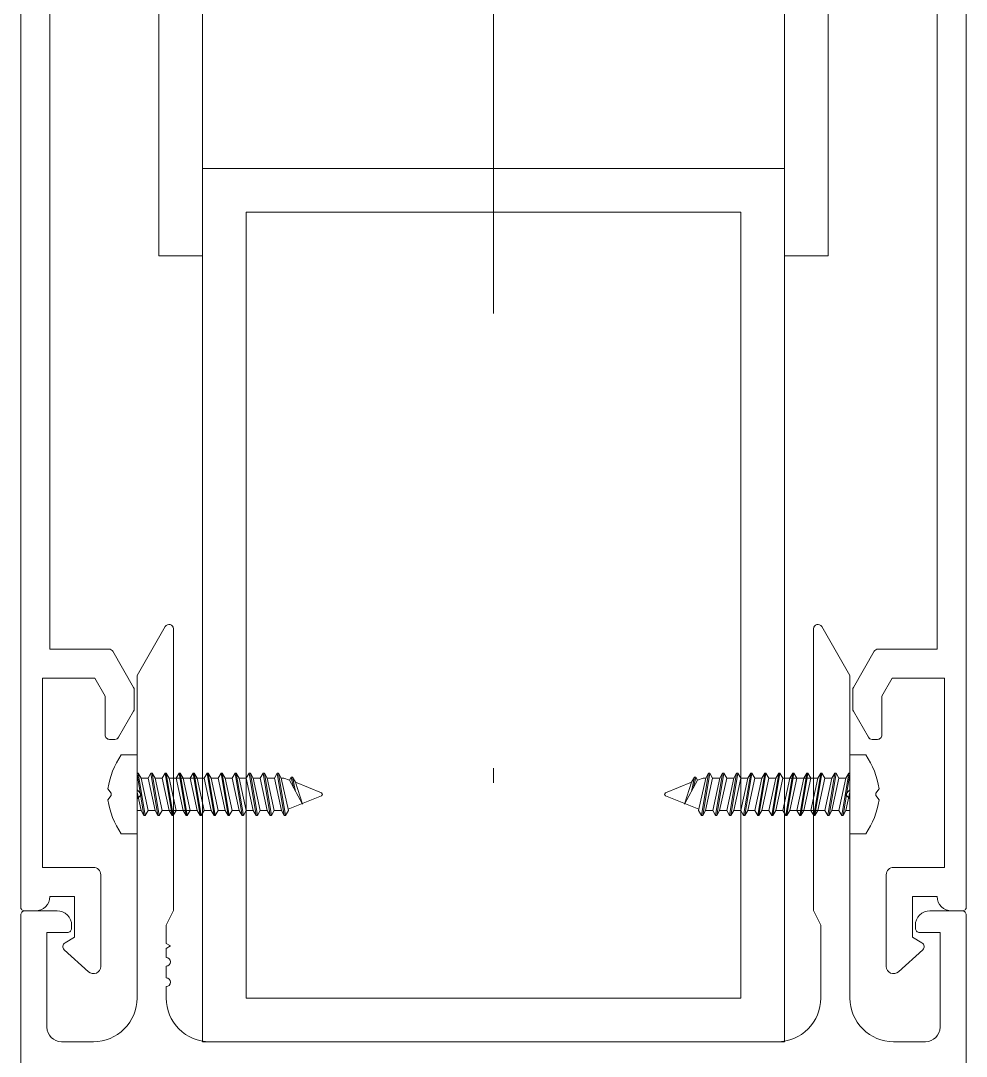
# Model space of a CAD drawing. Extents: x -1299 to 23780, y -3010 to 8106.
# Drawn here: x 15209.25 to 15215.75, y 328.49 to 335.61 of the extents above; entities that cross this region are included whole.
import ezdxf

# ---------------------------------------------------------------- set-up
doc = ezdxf.new("R2010")
doc.units = 0
doc.header["$LTSCALE"] = 25
doc.header["$MEASUREMENT"] = 0
doc.linetypes.add('DASHDOT2', pattern=[0.5, 0.25, -0.125, 0, -0.125])
doc.layers.get('0').update_dxf_attribs({"color": 9, "lineweight": 9})
doc.layers.add('10', color=9, linetype='Continuous', lineweight=9)
doc.layers.add('24', color=9, linetype='DASHDOT2', lineweight=9)

# ---------------------------------------------------------------- blocks, each defined once
blk = doc.blocks.new('*U456')
at = {"layer": '10'}
for p, q in [((-2.3, -11.0048), (-2, -11.0048)), ((2, -11.0048), (2.3, -11.0048)), ((-2.559, -14.4346), (-2.45, -14.4346)), ((-2.45, -14.9758), (-2.45, -14.4346)), ((2.559, -14.4346), (2.45, -14.4346)), ((2.45, -14.9758), (2.45, -14.4346)), ((-2.443, -14.5587), (-2.45, -14.5587)), ((-2.4028, -14.8517), (-2.45, -14.5648)), ((-2.443, -14.5587), (-2.3948, -14.8517)), ((-2.423, -14.5933), (-2.443, -14.5587)), ((-2.3546, -14.5587), (-2.3746, -14.5933)), ((-2.3466, -14.5587), (-2.3546, -14.5587)), ((-2.3063, -14.8517), (-2.3546, -14.5587)), ((-2.3266, -14.5933), (-2.3466, -14.5587)), ((-2.3466, -14.5587), (-2.2983, -14.8517)), ((-2.2581, -14.5587), (-2.2781, -14.5933)), ((-2.2501, -14.5587), (-2.2581, -14.5587)), ((-2.2099, -14.8517), (-2.2581, -14.5587)), ((-2.2301, -14.5933), (-2.2501, -14.5587)), ((-2.2501, -14.5587), (-2.2019, -14.8517)), ((-2.1617, -14.5587), (-2.1817, -14.5933)), ((-2.1537, -14.5587), (-2.1617, -14.5587)), ((-2.1134, -14.8517), (-2.1617, -14.5587)), ((-2.1337, -14.5933), (-2.1537, -14.5587)), ((-2.1537, -14.5587), (-2.1054, -14.8517)), ((-2.0652, -14.5587), (-2.0852, -14.5933)), ((-2.0572, -14.5587), (-2.0652, -14.5587)), ((-2.017, -14.8517), (-2.0652, -14.5587)), ((-2.0372, -14.5933), (-2.0572, -14.5587)), ((-2.0572, -14.5587), (-2.009, -14.8517)), ((-1.9688, -14.5587), (-1.9888, -14.5933)), ((-1.9688, -14.5587), (-1.9608, -14.5587)), ((-1.9205, -14.8517), (-1.9688, -14.5587)), ((-1.9408, -14.5933), (-1.9608, -14.5587)), ((-1.9608, -14.5587), (-1.9125, -14.8517)), ((-1.8723, -14.5587), (-1.8923, -14.5933)), ((-1.8241, -14.8517), (-1.8723, -14.5587)), ((-1.8643, -14.5587), (-1.8723, -14.5587)), ((-1.8643, -14.5587), (-1.8161, -14.8517)), ((-1.8443, -14.5933), (-1.8643, -14.5587)), ((-1.7759, -14.5587), (-1.7959, -14.5933)), ((-1.7759, -14.5587), (-1.7679, -14.5587)), ((-1.7276, -14.8517), (-1.7759, -14.5587)), ((-1.7479, -14.5933), (-1.7679, -14.5587)), ((-1.7679, -14.5587), (-1.7196, -14.8517)), ((-1.6794, -14.5587), (-1.6994, -14.5933)), ((-1.6312, -14.8517), (-1.6794, -14.5587)), ((-1.6794, -14.5587), (-1.6714, -14.5587)), ((-1.6714, -14.5587), (-1.6232, -14.8517)), ((-1.6514, -14.5933), (-1.6714, -14.5587)), ((-1.583, -14.5587), (-1.603, -14.5933)), ((-1.5347, -14.8517), (-1.583, -14.5587)), ((-1.583, -14.5587), (-1.575, -14.5587)), ((-1.575, -14.5587), (-1.5267, -14.8517)), ((-1.555, -14.5933), (-1.575, -14.5587)), ((-1.4865, -14.5587), (-1.5065, -14.5933)), ((-1.4383, -14.8517), (-1.4865, -14.5587)), ((-1.4785, -14.5587), (-1.4865, -14.5587)), ((-1.4785, -14.5587), (-1.4303, -14.8517)), ((-1.4585, -14.5933), (-1.4785, -14.5587)), ((-1.3901, -14.5862), (-1.402, -14.6069)), ((-1.3741, -14.6593), (-1.3901, -14.5862)), ((-1.3821, -14.5862), (-1.3901, -14.5862)), ((-1.3621, -14.6209), (-1.3821, -14.5862)), ((-1.3821, -14.5862), (-1.3606, -14.6848)), ((1.3821, -14.5862), (1.3606, -14.6848)), ((1.3621, -14.6209), (1.3821, -14.5862)), ((1.3741, -14.6593), (1.3901, -14.5862)), ((1.3821, -14.5862), (1.3901, -14.5862)), ((1.3901, -14.5862), (1.402, -14.6069)), ((1.4785, -14.5587), (1.4303, -14.8517)), ((1.4383, -14.8517), (1.4865, -14.5587)), ((1.4585, -14.5933), (1.4785, -14.5587)), ((1.4785, -14.5587), (1.4865, -14.5587)), ((1.4865, -14.5587), (1.5065, -14.5933)), ((1.575, -14.5587), (1.5267, -14.8517)), ((1.5347, -14.8517), (1.583, -14.5587)), ((1.555, -14.5933), (1.575, -14.5587)), ((1.583, -14.5587), (1.575, -14.5587)), ((1.583, -14.5587), (1.603, -14.5933)), ((1.6714, -14.5587), (1.6232, -14.8517)), ((1.6312, -14.8517), (1.6794, -14.5587)), ((1.6514, -14.5933), (1.6714, -14.5587)), ((1.6794, -14.5587), (1.6714, -14.5587)), ((1.6794, -14.5587), (1.6994, -14.5933)), ((1.7679, -14.5587), (1.7196, -14.8517)), ((1.7276, -14.8517), (1.7759, -14.5587)), ((1.7479, -14.5933), (1.7679, -14.5587)), ((1.7759, -14.5587), (1.7679, -14.5587)), ((1.7759, -14.5587), (1.7959, -14.5933)), ((1.8643, -14.5587), (1.8161, -14.8517)), ((1.8241, -14.8517), (1.8723, -14.5587)), ((1.8443, -14.5933), (1.8643, -14.5587)), ((1.8643, -14.5587), (1.8723, -14.5587)), ((1.8723, -14.5587), (1.8923, -14.5933)), ((1.9608, -14.5587), (1.9125, -14.8517)), ((1.9205, -14.8517), (1.9688, -14.5587)), ((1.9408, -14.5933), (1.9608, -14.5587)), ((1.9688, -14.5587), (1.9608, -14.5587)), ((1.9688, -14.5587), (1.9888, -14.5933)), ((2.0572, -14.5587), (2.009, -14.8517)), ((2.017, -14.8517), (2.0652, -14.5587)), ((2.0372, -14.5933), (2.0572, -14.5587)), ((2.0572, -14.5587), (2.0652, -14.5587)), ((2.0652, -14.5587), (2.0852, -14.5933)), ((2.1537, -14.5587), (2.1054, -14.8517)), ((2.1134, -14.8517), (2.1617, -14.5587)), ((2.1337, -14.5933), (2.1537, -14.5587)), ((2.1537, -14.5587), (2.1617, -14.5587)), ((2.1617, -14.5587), (2.1817, -14.5933)), ((2.2501, -14.5587), (2.2019, -14.8517)), ((2.2099, -14.8517), (2.2581, -14.5587)), ((2.2301, -14.5933), (2.2501, -14.5587)), ((2.2501, -14.5587), (2.2581, -14.5587)), ((2.2581, -14.5587), (2.2781, -14.5933)), ((2.3466, -14.5587), (2.2983, -14.8517)), ((2.3063, -14.8517), (2.3546, -14.5587)), ((2.3266, -14.5933), (2.3466, -14.5587)), ((2.3466, -14.5587), (2.3546, -14.5587)), ((2.3546, -14.5587), (2.3746, -14.5933)), ((2.443, -14.5587), (2.3948, -14.8517)), ((2.4028, -14.8517), (2.45, -14.5648)), ((2.423, -14.5933), (2.443, -14.5587)), ((2.443, -14.5587), (2.45, -14.5587)), ((-2.3746, -14.5933), (-2.423, -14.5933)), ((-2.3748, -14.8171), (-2.423, -14.5933)), ((-2.3746, -14.5933), (-2.3263, -14.8171)), ((-2.2781, -14.5933), (-2.3266, -14.5933)), ((-2.2783, -14.8171), (-2.3266, -14.5933)), ((-2.2781, -14.5933), (-2.2299, -14.8171)), ((-2.1819, -14.8171), (-2.2301, -14.5933)), ((-2.1817, -14.5933), (-2.2301, -14.5933)), ((-2.1817, -14.5933), (-2.1334, -14.8171)), ((-2.1772, -14.5933), (-1.9888, -14.5933)), ((-2.0854, -14.8171), (-2.1337, -14.5933)), ((-2.0852, -14.5933), (-2.1337, -14.5933)), ((-2.0852, -14.5933), (-2.037, -14.8171)), ((-1.989, -14.8171), (-2.0372, -14.5933)), ((-1.9888, -14.5933), (-1.9405, -14.8171)), ((-1.8923, -14.5933), (-1.9408, -14.5933)), ((-1.8925, -14.8171), (-1.9408, -14.5933)), ((-1.8923, -14.5933), (-1.8441, -14.8171)), ((-1.7961, -14.8171), (-1.8443, -14.5933)), ((-1.7959, -14.5933), (-1.8443, -14.5933)), ((-1.7959, -14.5933), (-1.7476, -14.8171)), ((-1.7479, -14.5933), (-1.6994, -14.5933)), ((-1.6996, -14.8171), (-1.7479, -14.5933)), ((-1.6994, -14.5933), (-1.6512, -14.8171)), ((-1.6032, -14.8171), (-1.6514, -14.5933)), ((-1.603, -14.5933), (-1.6514, -14.5933)), ((-1.603, -14.5933), (-1.5547, -14.8171)), ((-1.5067, -14.8171), (-1.555, -14.5933)), ((-1.5065, -14.5933), (-1.555, -14.5933)), ((-1.4103, -14.8171), (-1.4585, -14.5933)), ((-1.4409, -14.5933), (-1.4585, -14.5933)), ((-1.402, -14.6069), (-1.4409, -14.5933)), ((-1.402, -14.6069), (-1.3138, -14.7727)), ((-1.3138, -14.7727), (-1.3621, -14.6209)), ((-1.1821, -14.6951), (-1.3621, -14.6209)), ((1.1821, -14.6951), (1.3621, -14.6209)), ((1.402, -14.6069), (1.3138, -14.7727)), ((1.3138, -14.7727), (1.3621, -14.6209)), ((1.402, -14.6069), (1.4409, -14.5933)), ((1.4103, -14.8171), (1.4585, -14.5933)), ((1.4409, -14.5933), (1.4585, -14.5933)), ((1.5065, -14.5933), (1.555, -14.5933)), ((1.5067, -14.8171), (1.555, -14.5933)), ((1.603, -14.5933), (1.5547, -14.8171)), ((1.603, -14.5933), (1.6514, -14.5933)), ((1.6032, -14.8171), (1.6514, -14.5933)), ((1.6994, -14.5933), (1.6512, -14.8171)), ((1.7479, -14.5933), (1.6994, -14.5933)), ((1.6996, -14.8171), (1.7479, -14.5933)), ((1.7959, -14.5933), (1.7476, -14.8171)), ((1.7959, -14.5933), (1.8443, -14.5933)), ((1.7961, -14.8171), (1.8443, -14.5933)), ((1.8923, -14.5933), (1.8441, -14.8171)), ((1.8923, -14.5933), (1.9408, -14.5933)), ((1.8925, -14.8171), (1.9408, -14.5933)), ((1.9888, -14.5933), (1.9405, -14.8171)), ((2.1772, -14.5933), (1.9888, -14.5933)), ((1.989, -14.8171), (2.0372, -14.5933)), ((2.0852, -14.5933), (2.037, -14.8171)), ((2.0852, -14.5933), (2.1337, -14.5933)), ((2.0854, -14.8171), (2.1337, -14.5933)), ((2.1817, -14.5933), (2.1334, -14.8171)), ((2.1817, -14.5933), (2.2301, -14.5933)), ((2.1819, -14.8171), (2.2301, -14.5933)), ((2.2781, -14.5933), (2.2299, -14.8171)), ((2.2781, -14.5933), (2.3266, -14.5933)), ((2.2783, -14.8171), (2.3266, -14.5933)), ((2.3746, -14.5933), (2.3263, -14.8171)), ((2.3746, -14.5933), (2.423, -14.5933)), ((2.3748, -14.8171), (2.423, -14.5933)), ((-2.45, -14.6908), (-2.4228, -14.8171)), ((-1.4124, -14.8071), (-1.1821, -14.7153)), ((-1.3606, -14.6848), (-1.3741, -14.6593)), ((-1.175, -14.7052), (-1.1821, -14.6951)), ((-1.1821, -14.7153), (-1.175, -14.7052)), ((1.175, -14.7052), (1.1821, -14.6951)), ((1.1821, -14.7153), (1.175, -14.7052)), ((1.4124, -14.8071), (1.1821, -14.7153)), ((1.3606, -14.6848), (1.3741, -14.6593)), ((2.45, -14.6908), (2.4228, -14.8171)), ((-2.4228, -14.8171), (-2.45, -14.8171)), ((-2.4228, -14.8171), (-2.4028, -14.8517)), ((-2.4228, -14.8171), (-2.4028, -14.8517)), ((-2.4028, -14.8517), (-2.3948, -14.8517)), ((-2.3948, -14.8517), (-2.3748, -14.8171)), ((-2.3263, -14.8171), (-2.3748, -14.8171)), ((-2.3263, -14.8171), (-2.3063, -14.8517)), ((-2.3263, -14.8171), (-2.3063, -14.8517)), ((-2.3063, -14.8517), (-2.2983, -14.8517)), ((-2.2983, -14.8517), (-2.2783, -14.8171)), ((-2.2783, -14.8171), (-2.2299, -14.8171)), ((-2.2299, -14.8171), (-2.2099, -14.8517)), ((-2.2299, -14.8171), (-2.2099, -14.8517)), ((-2.037, -14.8171), (-2.2254, -14.8171)), ((-2.2099, -14.8517), (-2.2019, -14.8517)), ((-2.2019, -14.8517), (-2.1819, -14.8171)), ((-2.1819, -14.8171), (-2.1334, -14.8171)), ((-2.1819, -14.8171), (-2.1334, -14.8171)), ((-2.1334, -14.8171), (-2.1134, -14.8517)), ((-2.1334, -14.8171), (-2.1134, -14.8517)), ((-2.1134, -14.8517), (-2.1054, -14.8517)), ((-2.1054, -14.8517), (-2.0854, -14.8171)), ((-2.0854, -14.8171), (-2.037, -14.8171)), ((-2.0854, -14.8171), (-2.037, -14.8171)), ((-2.037, -14.8171), (-2.017, -14.8517)), ((-2.037, -14.8171), (-2.017, -14.8517)), ((-2.017, -14.8517), (-2.009, -14.8517)), ((-2.009, -14.8517), (-1.989, -14.8171)), ((-1.989, -14.8171), (-1.9405, -14.8171)), ((-1.989, -14.8171), (-1.9405, -14.8171)), ((-1.9405, -14.8171), (-1.9205, -14.8517)), ((-1.9405, -14.8171), (-1.9205, -14.8517)), ((-1.9205, -14.8517), (-1.9125, -14.8517)), ((-1.9125, -14.8517), (-1.8925, -14.8171)), ((-1.8925, -14.8171), (-1.8441, -14.8171)), ((-1.8441, -14.8171), (-1.8241, -14.8517)), ((-1.8441, -14.8171), (-1.8241, -14.8517)), ((-1.8241, -14.8517), (-1.8161, -14.8517)), ((-1.8161, -14.8517), (-1.7961, -14.8171)), ((-1.7476, -14.8171), (-1.7961, -14.8171)), ((-1.7476, -14.8171), (-1.7276, -14.8517)), ((-1.7476, -14.8171), (-1.7276, -14.8517)), ((-1.7276, -14.8517), (-1.7196, -14.8517)), ((-1.7196, -14.8517), (-1.6996, -14.8171)), ((-1.6996, -14.8171), (-1.6512, -14.8171)), ((-1.6512, -14.8171), (-1.6312, -14.8517)), ((-1.6512, -14.8171), (-1.6312, -14.8517)), ((-1.6312, -14.8517), (-1.6232, -14.8517)), ((-1.6232, -14.8517), (-1.6032, -14.8171)), ((-1.6032, -14.8171), (-1.5547, -14.8171)), ((-1.5547, -14.8171), (-1.5347, -14.8517)), ((-1.5547, -14.8171), (-1.5347, -14.8517)), ((-1.5347, -14.8517), (-1.5267, -14.8517)), ((-1.5267, -14.8517), (-1.5067, -14.8171)), ((-1.5067, -14.8171), (-1.4583, -14.8171)), ((-1.4583, -14.8171), (-1.4383, -14.8517)), ((-1.4383, -14.8517), (-1.4303, -14.8517)), ((-1.4303, -14.8517), (-1.4103, -14.8171)), ((-1.4103, -14.8171), (-1.4124, -14.8071)), ((1.4103, -14.8171), (1.4124, -14.8071)), ((1.4303, -14.8517), (1.4103, -14.8171)), ((1.4383, -14.8517), (1.4303, -14.8517)), ((1.4583, -14.8171), (1.4383, -14.8517)), ((1.5067, -14.8171), (1.4583, -14.8171)), ((1.5267, -14.8517), (1.5067, -14.8171)), ((1.5347, -14.8517), (1.5267, -14.8517)), ((1.5547, -14.8171), (1.5347, -14.8517)), ((1.5547, -14.8171), (1.5347, -14.8517)), ((1.6032, -14.8171), (1.5547, -14.8171)), ((1.6232, -14.8517), (1.6032, -14.8171)), ((1.6312, -14.8517), (1.6232, -14.8517)), ((1.6512, -14.8171), (1.6312, -14.8517)), ((1.6512, -14.8171), (1.6312, -14.8517)), ((1.6996, -14.8171), (1.6512, -14.8171)), ((1.7196, -14.8517), (1.6996, -14.8171)), ((1.7276, -14.8517), (1.7196, -14.8517)), ((1.7476, -14.8171), (1.7276, -14.8517)), ((1.7476, -14.8171), (1.7276, -14.8517)), ((1.7476, -14.8171), (1.7961, -14.8171)), ((1.8161, -14.8517), (1.7961, -14.8171)), ((1.8241, -14.8517), (1.8161, -14.8517)), ((1.8441, -14.8171), (1.8241, -14.8517)), ((1.8441, -14.8171), (1.8241, -14.8517)), ((1.8925, -14.8171), (1.8441, -14.8171)), ((1.9125, -14.8517), (1.8925, -14.8171)), ((1.9205, -14.8517), (1.9125, -14.8517)), ((1.9405, -14.8171), (1.9205, -14.8517)), ((1.9405, -14.8171), (1.9205, -14.8517)), ((1.989, -14.8171), (1.9405, -14.8171)), ((1.989, -14.8171), (1.9405, -14.8171)), ((2.009, -14.8517), (1.989, -14.8171)), ((2.017, -14.8517), (2.009, -14.8517)), ((2.037, -14.8171), (2.017, -14.8517)), ((2.037, -14.8171), (2.017, -14.8517)), ((2.037, -14.8171), (2.2254, -14.8171)), ((2.0854, -14.8171), (2.037, -14.8171)), ((2.0854, -14.8171), (2.037, -14.8171)), ((2.1054, -14.8517), (2.0854, -14.8171)), ((2.1134, -14.8517), (2.1054, -14.8517)), ((2.1334, -14.8171), (2.1134, -14.8517)), ((2.1334, -14.8171), (2.1134, -14.8517)), ((2.1819, -14.8171), (2.1334, -14.8171)), ((2.1819, -14.8171), (2.1334, -14.8171)), ((2.2019, -14.8517), (2.1819, -14.8171)), ((2.2099, -14.8517), (2.2019, -14.8517)), ((2.2299, -14.8171), (2.2099, -14.8517)), ((2.2299, -14.8171), (2.2099, -14.8517)), ((2.2783, -14.8171), (2.2299, -14.8171)), ((2.2983, -14.8517), (2.2783, -14.8171)), ((2.3063, -14.8517), (2.2983, -14.8517)), ((2.3263, -14.8171), (2.3063, -14.8517)), ((2.3263, -14.8171), (2.3063, -14.8517)), ((2.3263, -14.8171), (2.3748, -14.8171)), ((2.3948, -14.8517), (2.3748, -14.8171)), ((2.4028, -14.8517), (2.3948, -14.8517)), ((2.4228, -14.8171), (2.4028, -14.8517)), ((2.4228, -14.8171), (2.4028, -14.8517)), ((2.4228, -14.8171), (2.45, -14.8171)), ((-2.559, -14.9758), (-2.45, -14.9758)), ((2.559, -14.9758), (2.45, -14.9758))]:
    blk.add_line(p, q, dxfattribs=at)
for points in [[(3.05, -0.4), (3.05, -13.7074), (2.6432, -13.7074, 0.267949), (2.6172, -13.7224), (2.474, -13.9705, 0.131652), (2.47, -13.9855), (2.47, -14.1194, 0.131652), (2.474, -14.1344), (2.5768, -14.3124, 0.267949), (2.6028, -14.3274), (2.64, -14.3274, 0.414214), (2.67, -14.2974), (2.67, -14.031), (2.7414, -13.9074), (3.1, -13.9074), (3.1, -15.2074), (2.75, -15.2074, 0.414214), (2.7, -15.2574), (2.7, -15.8874, 0.650971), (2.7836, -15.9244), (2.9502, -15.7732, 0.508142), (2.945, -15.725), (2.88, -15.6874), (2.88, -15.4074), (3.05, -15.4074, 0.432363), (3.15, -15.5049), (3.22, -15.5049, 0.477393), (3.25, -15.4774), (3.25, -0.3, 0.414214)], [(-3.25, -0.3), (-3.25, -15.4774, 0.470043), (-3.22, -15.5052), (-3.15, -15.5052, 0.430327), (-3.05, -15.4074), (-2.88, -15.4074), (-2.88, -15.6874), (-2.945, -15.725, 0.508142), (-2.9502, -15.7732), (-2.7836, -15.9244, 0.650971), (-2.7, -15.8874), (-2.7, -15.2574, 0.414214), (-2.75, -15.2074), (-3.1, -15.2074), (-3.1, -13.9074), (-2.7414, -13.9074), (-2.67, -14.031), (-2.67, -14.2974, 0.414214), (-2.64, -14.3274), (-2.6028, -14.3274, 0.267949), (-2.5768, -14.3124), (-2.474, -14.1344, 0.131652), (-2.47, -14.1194), (-2.47, -13.9855, 0.131652), (-2.474, -13.9705), (-2.6172, -13.7224, 0.267949), (-2.6432, -13.7074), (-3.05, -13.7074), (-3.05, -0.4, -0.414214)], [(-3.25, -16.6052), (-3.25, -15.5352, -0.414214), (-3.22, -15.5052), (-3, -15.5052, -0.414214), (-2.9, -15.6052), (-2.9, -15.6252, -0.414214), (-2.93, -15.6552), (-3.07, -15.6552), (-3.07, -16.3052, 0.414214), (-2.97, -16.4052), (-2.75, -16.4052, 0.414214), (-2.45, -16.1052), (-2.45, -14.7352), (-2.42, -14.7052), (-2.45, -14.6752), (-2.45, -13.8882), (-2.256, -13.5522, -0.767327), (-2.2, -13.5672), (-2.2, -15.5027), (-2.25, -15.6052), (-2.25, -15.7293), (-2.22, -15.7466), (-2.25, -15.7639), (-2.25, -15.8266, -1), (-2.25, -15.8866), (-2.25, -15.9666, -1), (-2.25, -16.0266), (-2.25, -16.1052, 0.414214), (-1.95, -16.4052), (0, -16.4052), (1.95, -16.4052, 0.414214), (2.25, -16.1052), (2.25, -15.6052), (2.2, -15.5027), (2.2, -13.5672, -0.767327), (2.256, -13.5522), (2.45, -13.8882), (2.45, -14.6752), (2.42, -14.7052), (2.45, -14.7352), (2.45, -16.1052, 0.414214), (2.75, -16.4052), (2.97, -16.4052, 0.414214), (3.07, -16.3052), (3.07, -15.6552), (2.93, -15.6552, -0.414214), (2.9, -15.6252), (2.9, -15.6052, -0.414214), (3, -15.5052), (3.22, -15.5052, -0.414214), (3.25, -15.5352), (3.25, -16.6052)]]:
    blk.add_lwpolyline(points, format="xyb", dxfattribs=at)
for points in [[(-2, -11.0048), (-2, -1.4999), (1.7, -1.4999), (1.7, -1.1999), (-2.3, -1.1999), (-2.3, -11.0048)], [(2, -11.0048), (2, -1.8999), (-1.1, -1.8999), (-1.1, -2.4999), (-1.4, -2.4999), (-1.4, -1.5999), (2.3, -1.5999), (2.3, -11.0048)], [(-1.5065, -14.5933), (-1.4583, -14.8171)], [(1.5065, -14.5933), (1.4583, -14.8171)], [(-2.65, -14.667), (-2.6278, -14.6969), (-2.6278, -14.7134), (-2.65, -14.7434)], [(2.65, -14.667), (2.6278, -14.6969), (2.6278, -14.7134), (2.65, -14.7434)]]:
    blk.add_lwpolyline(points, dxfattribs=at)
for points in [[(-2, -10.4052), (2, -10.4052), (2, -16.4052), (-2, -16.4052)], [(-1.7, -10.7052), (1.7, -10.7052), (1.7, -16.1052), (-1.7, -16.1052)]]:
    blk.add_lwpolyline(points, close=True, dxfattribs=at)
for centre, start, end in [((-2.1339, -14.735), 144.75731, 172.49049), ((2.1339, -14.735), 7.50951, 35.24269), ((-2.1339, -14.6754), 187.50951, 215.24269), ((2.1339, -14.6754), 324.75731, 352.49049)]:
    blk.add_arc(centre, 0.5206, start, end, dxfattribs=at)
blk = doc.blocks.new('P-AKS_AUDI')
at = {"layer": '24'}
blk.add_lwpolyline([(-1400, -2590), (-1400, -2440)], dxfattribs=at)
blk = doc.blocks.new('p-2. kat planı')
at = {"layer": '10'}
blk.add_blockref('*U456', (15212.5, 345), dxfattribs=at)
at = {"layer": '24'}
blk.add_blockref('P-AKS_AUDI', (16612.5, 2785), dxfattribs=at)

msp = doc.modelspace()

# ---------------------------------------------------------------- block references
msp.add_blockref('p-2. kat planı', (0, 0))

doc.saveas('drawing.dxf')
